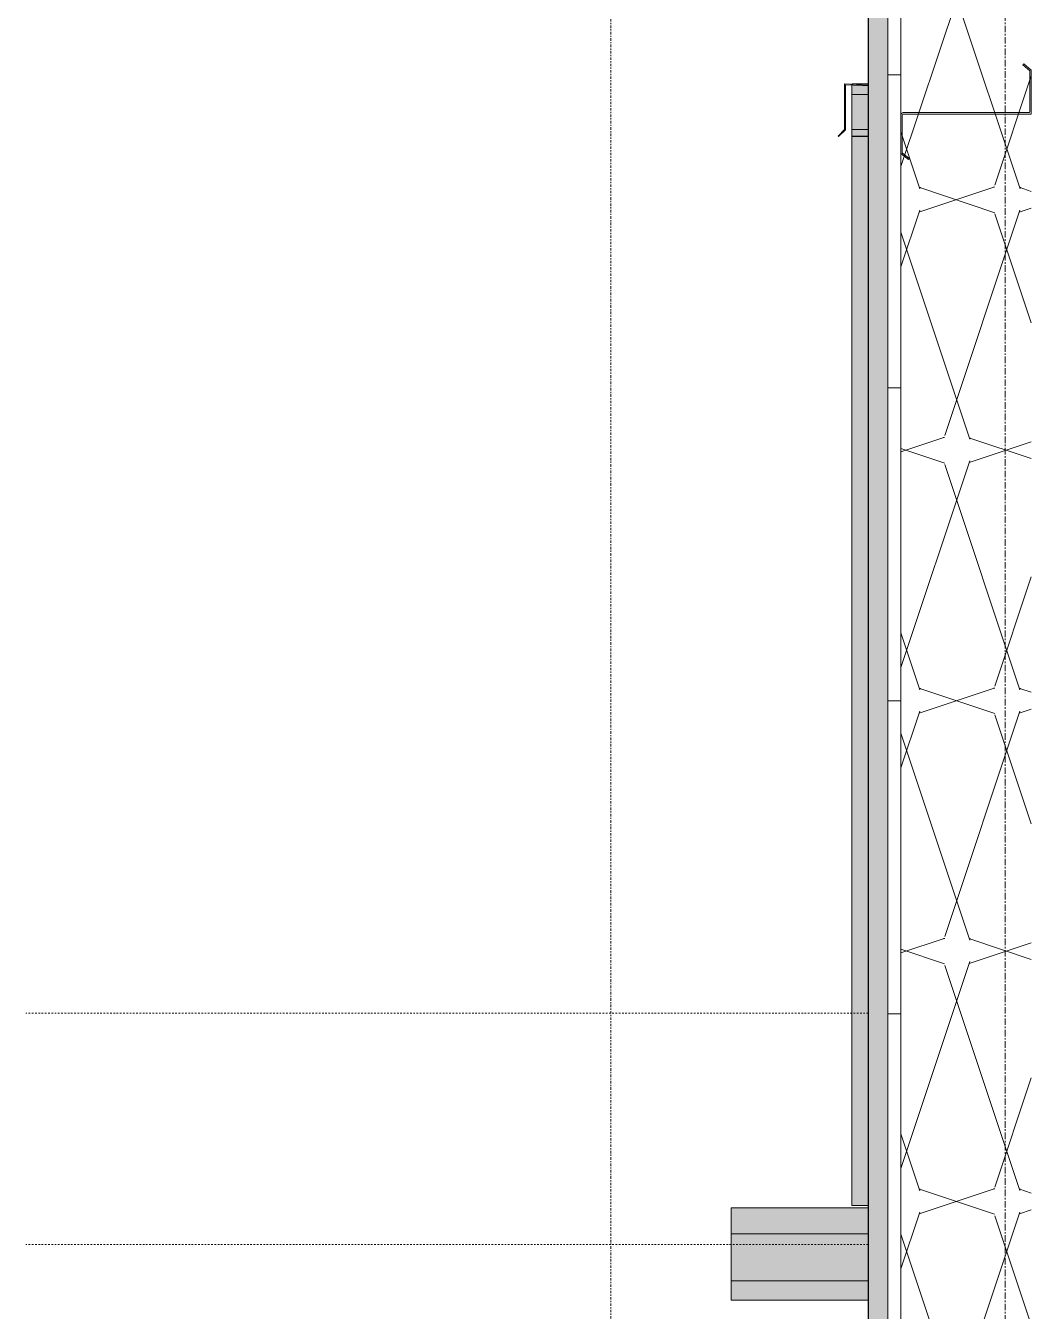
# Model space of a CAD drawing. Header units: inches. Extents: x -55396 to -733, y -290 to 853.
# Drawn here: x -26348.5 to -26271.4, y 149.4 to 248 of the extents above; entities that cross this region are included whole.
import ezdxf

# ---------------------------------------------------------------- set-up
doc = ezdxf.new("R2010")
doc.units = ezdxf.units.IN
doc.header["$MEASUREMENT"] = 0
for name, pattern in [('Dash', [0.25, 0.125, -0.125]), ('Dash Dot 3_16_', [0.3125, 0.1875, -0.0625, 0, -0.0625]), ('Grid Line 1_2_', [0.875, 0.5, -0.125, 0.125, -0.125])]:
    doc.linetypes.add(name, pattern=pattern)
for name, color, linetype, lineweight in [('A-ANNO-SYMB', 150, 'Continuous', 9), ('A-DETL', 90, 'Continuous', 9), ('A-ROOF', 132, 'Continuous', 9), ('A-ROOF-OTLN', 132, 'Continuous', 9), ('A-WALL', 113, 'Continuous', 9), ('A-WALL-PATT', 111, 'Continuous', 25), ('L-SITE-WALL', 31, 'Continuous', 9), ('S-BEAM', 12, 'Continuous', 9), ('S-GRID', 1, 'Continuous', 9)]:
    doc.layers.add(name, color=color, linetype=linetype, lineweight=lineweight)

# ---------------------------------------------------------------- blocks, each defined once
blk = doc.blocks.new('Girt_Z - 10_D-1223971-Section 13')
at = {"layer": 'S-BEAM', "lineweight": 15}
for p, q in [((-26271.965, 245.045), (-26272.035, 244.961)), ((-26272.035, 244.961), (-26271.5, 244.511)), ((-26271.39, 244.563), (-26271.965, 245.045)), ((-26271.5, 244.511), (-26271.5, 241.371)), ((-26271.39, 241.188), (-26271.39, 244.563)), ((-26281.39, 241.109), (-26281.39, 238.172)), ((-26281.281, 238.223), (-26281.281, 241.112)), ((-26271.578, 241.297), (-26281.203, 241.297)), ((-26281.203, 241.188), (-26271.39, 241.188)), ((-26281.39, 238.172), (-26280.816, 237.69)), ((-26280.745, 237.774), (-26281.281, 238.223)), ((-26280.816, 237.69), (-26280.745, 237.774))]:
    blk.add_line(p, q, dxfattribs=at)
for centre, radius, start, end in [((-26281.203, 241.109), 0.188, 90, 180), ((-26281.203, 241.109), 0.0782, 90, 177.87728), ((-26271.578, 241.375), 0.0782, 270, 356.95764)]:
    blk.add_arc(centre, radius, start, end, dxfattribs=at)

msp = doc.modelspace()

# ---------------------------------------------------------------- hatches: boundary and pattern name
at = {"layer": 'A-ROOF', "lineweight": 5}
for points in [[(-26294.39, 155.328), (-26283.89, 155.328), (-26283.89, 157.33), (-26294.39, 157.33)], [(-26294.39, 151.727), (-26283.89, 151.727), (-26283.89, 155.328), (-26294.39, 155.328), (-26294.39, 154.669)]]:
    msp.add_hatch(color=256, dxfattribs=at).paths.add_polyline_path(points, flags=0)
at = {"layer": 'A-ROOF-OTLN', "lineweight": 5}
msp.add_hatch(color=256, dxfattribs=at).paths.add_polyline_path([(-26286.222, 150.228), (-26283.89, 150.228), (-26283.89, 151.727), (-26294.39, 151.727), (-26294.39, 150.228)], flags=0)
at = {"layer": 'A-WALL', "lineweight": 5}
for points in [[(-26286.159, 239.456), (-26285.64, 239.974), (-26285.64, 243.434), (-26285.703, 243.5), (-26285.703, 240), (-26286.203, 239.5)], [(-26283.89, 240), (-26283.89, 242.688), (-26285.14, 242.628), (-26285.14, 240)], [(-26285.14, 239.5), (-26283.89, 239.5), (-26283.89, 240), (-26285.14, 240)], [(-26283.89, 239.456), (-26283.89, 239.5), (-26285.14, 239.456)]]:
    msp.add_hatch(color=256, dxfattribs=at).paths.add_polyline_path(points, flags=0)
h = msp.add_hatch(color=256, dxfattribs=at)
h.paths.add_polyline_path([(-26283.89, 242.688), (-26283.89, 243.342), (-26285.14, 243.408), (-26285.14, 242.688), (-26284.932, 242.688)], flags=0)
h.paths.add_polyline_path([(-26283.89, 243.405), (-26283.89, 243.5), (-26284.446, 243.434)], flags=0)
at = {"layer": 'A-WALL-PATT', "lineweight": 9}
h = msp.add_hatch(dxfattribs=at)
h.set_pattern_fill('FP_6', color=256, style=0, pattern_type=2)
h.set_pattern_definition([(0, (-26138.858, 100.19), (0, 24), []), (90, (-26138.858, 100.19), (-24, 1e-15), [])])
h.paths.add_polyline_path([(-26281.39, 146.25), (-26281.39, 394.812), (-26282.39, 394.812), (-26282.39, 146.25)], flags=0)
h = msp.add_hatch(dxfattribs=at)
h.set_pattern_fill('FP_4', color=256, style=0, pattern_type=2)
h.set_pattern_definition([(161.57, (-26137.898, 101.149), (-7.680224, -0.00098), [0, -54.643, 6.067, 0]), (18.43, (-26139.818, 101.149), (-7.680224, 0.00098), [0, -54.643, 6.067, 0]), (108.43, (-26137.898, 101.149), (3.838295, -19.201365), [18.211, -42.499]), (71.57, (-26139.818, 101.149), (3.838295, 19.201365), [18.211, -42.499])])
h.paths.add_polyline_path([(-26271.39, 146.25), (-26271.39, 394.812), (-26281.39, 394.812), (-26281.39, 146.25), (-26277.582, 146.25)], flags=0)
at = {"layer": 'L-SITE-WALL'}
msp.add_hatch(color=256, dxfattribs=at).paths.add_polyline_path([(-26282.39, 146.25), (-26282.39, 394.812), (-26283.89, 394.812), (-26283.89, 146.25)], flags=0)
at = {"layer": 'L-SITE-WALL', "lineweight": 5}
h = msp.add_hatch(color=256, dxfattribs=at)
h.paths.add_polyline_path([(-26283.89, 157.5), (-26283.89, 239.456), (-26285.14, 239.456), (-26285.14, 157.5)], flags=0)
h.paths.add_polyline_path([(-26257.39, 196.795), (-26180.606, 196.795), (-26180.606, 222.752), (-26152.109, 222.752), (-26152.109, 237.69), (-26257.39, 237.69), (-26257.39, 232.791)], flags=0)
h.paths.add_polyline_path([(-25686.39, 196.795), (-25681.515, 196.795), (-25681.515, 237.69), (-25686.39, 237.69), (-25686.39, 210.095)], flags=0)
h.paths.add_polyline_path([(-26066.546, 196.795), (-25985.89, 196.795), (-25985.89, 237.69), (-26067.171, 237.69), (-26067.171, 231.179), (-26066.546, 231.179), (-26066.546, 205.679)], flags=0)
h.paths.add_polyline_path([(-25975.89, 196.795), (-25876.734, 196.795), (-25876.734, 197.554), (-25880.609, 197.554), (-25877.609, 200.554), (-25876.734, 200.554), (-25876.734, 200.804), (-25879.859, 200.804), (-25880.609, 203.804), (-25876.734, 203.804), (-25876.734, 227.154), (-25882.222, 237.69), (-25975.89, 237.69), (-25975.89, 200.663)], flags=0)
h.paths.add_polyline_path([(-25696.39, 196.795), (-25696.39, 237.69), (-25724.035, 237.69), (-25738.045, 227.102), (-25699.086, 227.102), (-25699.086, 196.795)], flags=0)
h.paths.add_polyline_path([(-25761.461, 196.795), (-25761.513, 208.532), (-25761.634, 208.541), (-25769.833, 196.795)], flags=0)
h.paths.add_polyline_path([(-25770.138, 196.795), (-25761.835, 208.738), (-25762.31, 209.356), (-25762.64, 210.121), (-25763.469, 212.304), (-25763.358, 212.525), (-25763.601, 212.879), (-25763.226, 213.144), (-25762.928, 212.845), (-25762.836, 212.937), (-25780.842, 237.69), (-25791.796, 237.69), (-25791.796, 231.179), (-25791.171, 231.179), (-25791.171, 196.795), (-25776.473, 196.795)], flags=0)
h.paths.add_polyline_path([(-25761.461, 212.543), (-25761.461, 227.102), (-25738.459, 227.102), (-25724.45, 237.69), (-25780.455, 237.69), (-25762.46, 212.951)], flags=0)
h.paths.add_polyline_path([(-25876.734, 231.212), (-25876.734, 237.69), (-25880.108, 237.69), (-25877.556, 232.791)], flags=0)

# ---------------------------------------------------------------- linework, layer by layer
at = {"layer": 'A-ANNO-SYMB', "linetype": 'Dash Dot 3_16_'}
msp.add_line((-26303.638, 391.785), (-26303.638, -7.565), dxfattribs=at)
at = {"layer": 'A-DETL', "linetype": 'Dash'}
for p, q in [((-26283.89, 172.247), (-26348.486, 172.247)), ((-26283.89, 154.507), (-26348.486, 154.507))]:
    msp.add_line(p, q, dxfattribs=at)
at = {"layer": 'A-ROOF'}
for p, q in [((-26294.39, 151.727), (-26294.39, 157.33)), ((-26294.39, 157.33), (-26283.89, 157.33)), ((-26283.89, 155.328), (-26294.39, 155.328)), ((-26294.39, 151.727), (-26283.89, 151.727))]:
    msp.add_line(p, q, dxfattribs=at)
at = {"layer": 'A-ROOF-OTLN'}
for q in [(-26294.39, 151.71), (-26283.89, 150.228)]:
    msp.add_line((-26294.39, 150.228), q, dxfattribs=at)
at = {"layer": 'A-WALL'}
for p, q in [((-26282.39, 394.812), (-26282.39, 0)), ((-26281.39, 383.552), (-26281.39, 0)), ((-26283.89, 243.405), (-26285.703, 243.5)), ((-26285.703, 243.5), (-26285.703, 240)), ((-26285.14, 243.5), (-26283.89, 243.5)), ((-26285.64, 239.974), (-26285.64, 243.434)), ((-26285.64, 243.434), (-26283.89, 243.342)), ((-26285.14, 239.456), (-26285.14, 243.41)), ((-26285.14, 242.688), (-26283.89, 242.688)), ((-26285.703, 240), (-26286.203, 239.5)), ((-26286.159, 239.456), (-26285.64, 239.974)), ((-26285.14, 240), (-26283.89, 240)), ((-26286.203, 239.5), (-26286.159, 239.456)), ((-26285.14, 239.5), (-26283.89, 239.5)), ((-26285.14, 239.456), (-26283.89, 239.456))]:
    msp.add_line(p, q, dxfattribs=at)
at = {"layer": 'L-SITE-WALL', "lineweight": 25}
msp.add_line((-26283.89, 394.812), (-26283.89, 0), dxfattribs=at)
at = {"layer": 'L-SITE-WALL'}
for p, q in [((-26285.14, 239.456), (-26285.14, 157.5)), ((-26285.14, 157.5), (-26283.89, 157.5))]:
    msp.add_line(p, q, dxfattribs=at)
at = {"layer": 'S-GRID', "linetype": 'Grid Line 1_2_'}
for p, q in [((-26281.39, -273.161), (-26281.39, 489.493)), ((-26281.39, -273.161), (-26281.39, 489.493)), ((-26273.39, -273.161), (-26273.39, 489.493))]:
    msp.add_line(p, q, dxfattribs=at)

# ---------------------------------------------------------------- block references
at = {"layer": 'S-BEAM'}
msp.add_blockref('Girt_Z - 10_D-1223971-Section 13', (0, 0), dxfattribs=at)

doc.saveas('drawing.dxf')
